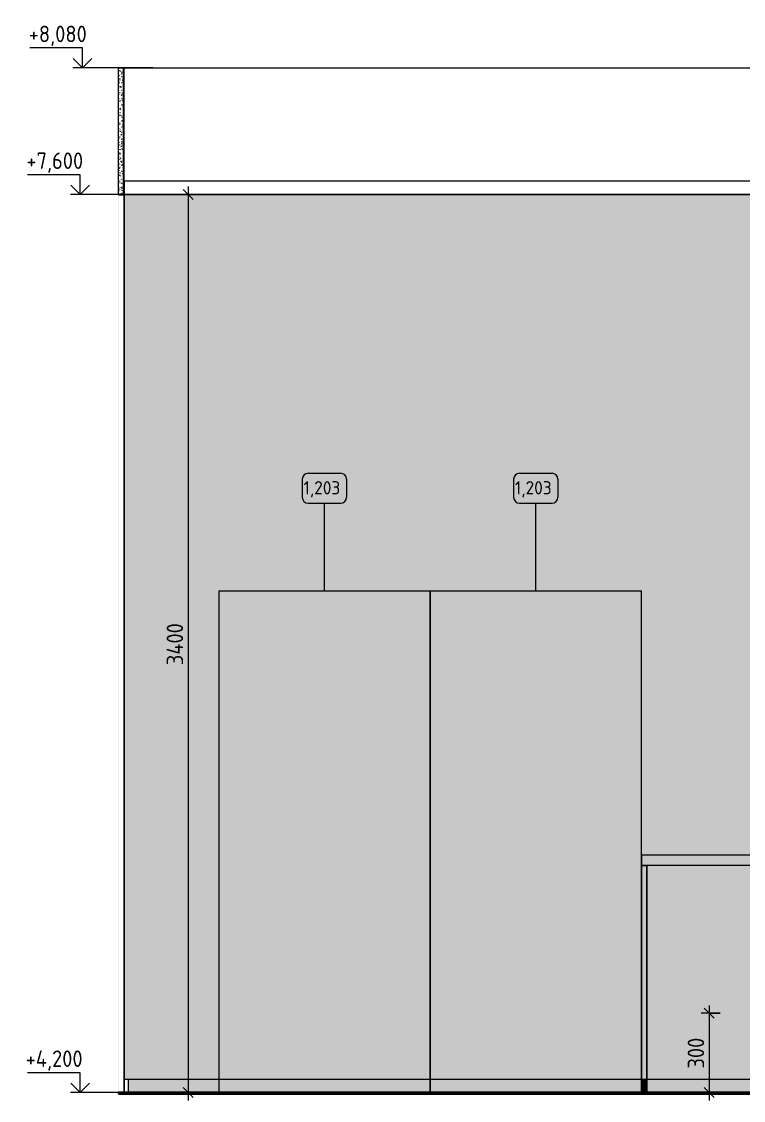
# Model space of a CAD drawing. Header units: millimetres. Extents: x 10189 to 74543, y -2532 to 10466.
# Drawn here: x 62307 to 65039, y 4170 to 8255 of the extents above; entities that cross this region are included whole.
import ezdxf

# ---------------------------------------------------------------- set-up
doc = ezdxf.new("R2010")
doc.units = ezdxf.units.MM
for name, color, linetype, lineweight in [('A-ANNO-DIMS', 7, 'Continuous', 9), ('A-ANNO-DIMS-25', 7, 'Continuous', 9), ('A-DETL', 7, 'Continuous', 9), ('A-FLOR', 7, 'Continuous', 9), ('A-GENM', 7, 'Continuous', 9), ('A-WALL', 7, 'Continuous', 9), ('A-WALL-PATT', 7, 'Continuous', 9), ('G-ANNO-DIMS', 7, 'Continuous', 9), ('G-ANNO-DIMS-1', 7, 'Continuous', 20), ('I-FURN-IDEN', 7, 'Continuous', 9), ('I-WALL', 7, 'Continuous', 9)]:
    doc.layers.add(name, color=color, linetype=linetype, lineweight=lineweight)
for name, color, linetype, lineweight, true_color in [('A-FLOR-FNSH-1', 7, 'Continuous', 30, 0x3c3c3c), ('A-WALL-4', 7, 'Continuous', 30, 0x3c3c3c), ('I-FURN-4', 7, 'Continuous', 9, 0xc0c0c0), ('I-FURN-6', 7, 'Continuous', 9, 0xacacac), ('I-FURN-9', 7, 'Continuous', 9, 0x9e9e9e), ('I-WALL-1', 7, 'Continuous', 9, 0x787878)]:
    doc.layers.add(name, color=color, linetype=linetype, lineweight=lineweight, true_color=true_color)
doc.layers.add('I-FURN-5', color=7, linetype='Continuous', lineweight=9, true_color=0x7f7f7f, transparency=0.7)
doc.styles.add('GOST Common_2', font='GOST_Common.ttf', dxfattribs={"height": 50})
doc.styles.add('ISOCPEUR_1', font='isocpeur.ttf', dxfattribs={"width": 0.9, "height": 62.5})
doc.dimstyles.new('ISO-2_5_0_9К_БОЛЬШОЙ_1', dxfattribs={"dimscale": 304.8, "dimtxt": 62.248823, "dimasz": 0.123031, "dimexe": 0.098425, "dimexo": 0.246063, "dimgap": 0, "dimtad": 1, "dimdec": 0, "dimrnd": 10, "dimzin": 0, "dimdsep": 46, "dimtxsty": 'ISOCPEUR_1', "dimblk1": 'OBLIQUE', "dimblk2": 'OBLIQUE', "dimsah": 1, "dimcen": 0.09, "dimdle": 0.098425, "dimazin": 0, "dimtfac": 1, "dimtdec": 4, "dimtix": 1, "dimtmove": 0, "dimatfit": 3, "dimfxl": 1, "dimtvp": 1, "dimtolj": 1, "dimtzin": 0, "dimarcsym": 2})

# ---------------------------------------------------------------- blocks, each defined once
blk = doc.blocks.new('Шкаф параметрический - 1_203-26219914-Развертка 2_02-2')
at = {"layer": 'I-FURN-5'}
for points in [[(-6869.2, 4250), (-6520.9, 4250), (-6520.9, 6100), (-7320.9, 6100), (-7320.9, 4250), (-6928.6, 4250)], [(-6928.6, 4200), (-6520.9, 4200), (-6520.9, 4250), (-7320.9, 4250), (-7320.9, 4200), (-6988, 4200)]]:
    blk.add_hatch(color=256, dxfattribs=at).paths.add_polyline_path(points)
at = {"layer": 'I-FURN-4'}
for p, q in [((-7320.9, 6100), (-6520.9, 6100)), ((-7320.9, 6100), (-7320.9, 4200)), ((-6520.9, 4200), (-6520.9, 6100))]:
    blk.add_line(p, q, dxfattribs=at)
at = {"layer": 'I-FURN-6'}
for p, q in [((-7320.9, 6100), (-6522.6, 6100)), ((-7319.1, 6100), (-6520.9, 6100))]:
    blk.add_line(p, q, dxfattribs=at)
blk = doc.blocks.new('Шкаф параметрический - 1_203-32432908-Развертка 2_02-2')
at = {"layer": 'I-FURN-5'}
for points in [[(-6520.9, 4250), (-5721, 4250), (-5720.9, 6100), (-6520.9, 6100), (-6520.9, 4255.4)], [(-6520.9, 4200), (-5721, 4200), (-5721, 4250), (-6520.9, 4250), (-6520.9, 4209.8)]]:
    blk.add_hatch(color=256, dxfattribs=at).paths.add_polyline_path(points)
at = {"layer": 'I-FURN-4'}
for p in [(-6520.9, 6100), (-5720.9, 5100)]:
    blk.add_line(p, (-5720.9, 6100), dxfattribs=at)
at = {"layer": 'I-FURN-6'}
for p, q in [((-6520.9, 6100), (-5722.7, 6100)), ((-6520.9, 6100), (-6520.9, 4200)), ((-6519, 6100), (-5720.9, 6100)), ((-5720.9, 4200), (-5720.9, 5100)), ((-6512.9, 4200), (-6520.9, 4200))]:
    blk.add_line(p, q, dxfattribs=at)
blk = doc.blocks.new('Стол базовый прямоугольный - 1_93-26220179-Развертка 2_02-2')
at = {"layer": 'I-FURN-5'}
for points in [[(-5444, 5060), (-4421, 5060), (-4421, 5100), (-5720.9, 5100), (-5720.9, 5060), (-5562.8, 5060)], [(-5701, 4250), (-5701, 5060), (-5720.9, 5060), (-5720.9, 4250)], [(-4421, 4250), (-4421, 5060), (-4441, 5060), (-4441, 4250)], [(-5701, 4200), (-5701, 4250), (-5720.9, 4250), (-5720.9, 4200)], [(-4441, 4200), (-4421, 4200), (-4421, 4250), (-4441, 4250)]]:
    blk.add_hatch(color=256, dxfattribs=at).paths.add_polyline_path(points)
at = {"layer": 'I-FURN-4'}
for p, q in [((-5721, 5100), (-4421, 5100)), ((-5721, 5100), (-5721, 5060)), ((-4421, 5100), (-4421, 5060)), ((-4421, 5060), (-5721, 5060)), ((-5721, 5060), (-5701, 5060)), ((-5721, 5060), (-5721, 4200)), ((-5701, 4200), (-5701, 5060)), ((-4441, 5060), (-4421, 5060)), ((-4441, 4200), (-4441, 5060)), ((-4421, 5060), (-4421, 4200))]:
    blk.add_line(p, q, dxfattribs=at)
at = {"layer": 'I-FURN-6'}
for p, q in [((-5721, 5060), (-5721, 4200)), ((-5701, 5060), (-5701, 4200)), ((-5701, 5060), (-5701, 4200)), ((-4441, 5060), (-4441, 4200)), ((-4441, 5060), (-4441, 4200))]:
    blk.add_line(p, q, dxfattribs=at)
at = {"layer": 'I-FURN-9'}
for p, q in [((-5701, 5060), (-5721, 5060)), ((-5721, 5060), (-5721, 4200)), ((-5720.9, 5060), (-5701, 5060)), ((-4441, 5060), (-4421, 5060)), ((-4421, 5060), (-4441, 5060)), ((-4421, 5060), (-4421, 4200)), ((-4421, 5060), (-4421, 4200)), ((-5701, 4200), (-5720.9, 4200))]:
    blk.add_line(p, q, dxfattribs=at)
blk = doc.blocks.new('Плинтус - Плинтус темный _ст_школа_-32861812-Развертка 2_02-2')
at = {"layer": 'A-GENM'}
for p, q in [((-7679, 4200), (-7679, 4250)), ((-7679, 4250), (-7664, 4250)), ((-7664, 4250), (-7664, 4200))]:
    blk.add_line(p, q, dxfattribs=at)
blk = doc.blocks.new('Плинтус - Плинтус темный _ст_школа_-32862001-Развертка 2_02-2')
at = {"layer": 'A-GENM'}
h = blk.add_hatch(color=256, dxfattribs=at)
h.paths.add_polyline_path([(-500, 4200), (-473.8, 4200), (-473.8, 4250), (-521, 4250), (-521, 4200)])
h.paths.add_polyline_path([(-7663.8, 4200), (-7320.9, 4200), (-7320.9, 4250), (-7663.8, 4250), (-7663.8, 4201.6)])
h.paths.add_polyline_path([(-5701, 4200), (-4441, 4200), (-4441, 4250), (-5701, 4250)])
h.paths.add_polyline_path([(-541, 4200), (-541, 4250), (-1801, 4250), (-1801, 4200), (-574.7, 4200)])
h.paths.add_polyline_path([(-1841, 4200), (-1841, 4250), (-3101, 4250), (-3101, 4200), (-1999.9, 4200)])
h.paths.add_polyline_path([(-4401, 4200), (-3141, 4200), (-3141, 4250), (-4401, 4250)])
for p, q in [((-7663.8, 4250), (-7320.9, 4250)), ((-7663.8, 4250), (-7663.8, 4200)), ((-7320.9, 4250), (-5721, 4250)), ((-5720.9, 4250), (-5701, 4250)), ((-5701, 4250), (-4441, 4250)), ((-4441, 4250), (-4401, 4250)), ((-4401, 4250), (-3141, 4250)), ((-3141, 4250), (-3101, 4250)), ((-3101, 4250), (-1841, 4250)), ((-1841, 4250), (-1801, 4250)), ((-1801, 4250), (-541, 4250)), ((-541, 4250), (-521, 4250)), ((-521, 4250), (-473.8, 4250)), ((-473.8, 4250), (-458.8, 4250)), ((-473.8, 4200), (-473.8, 4250)), ((-458.8, 4250), (-458.8, 4200)), ((-7320.9, 4200), (-7663.8, 4200)), ((-5721, 4200), (-7320.9, 4200)), ((-5701, 4200), (-5720.9, 4200)), ((-5681.6, 4200), (-5701, 4200))]:
    blk.add_line(p, q, dxfattribs=at)
blk = doc.blocks.new('Высотные отметки - Стрелка_Верх-17668718-Развертка 2_02-2')
at = {"layer": 'G-ANNO-DIMS'}
for p, q in [((-7836.2, 8155), (-8036.2, 8155)), ((-7836.2, 8080), (-7836.2, 8155)), ((-7798.3, 8080), (-7873.3, 8080))]:
    blk.add_line(p, q, dxfattribs=at)
at = {"layer": 'G-ANNO-DIMS-1'}
for q in [(-7871.6, 8115.4), (-7800.9, 8115.4)]:
    blk.add_line((-7836.2, 8080), q, dxfattribs=at)
blk = doc.blocks.new('DIMBLOCK69-Развертка 2_02-2')
at = {"layer": 'A-ANNO-DIMS-25'}
for p, q in [((62888.8, 7600), (62967.3, 7600)), ((62937.3, 7600), (62888.8, 7600)), ((62937.3, 7630), (62937.3, 4170)), ((62888.8, 4200), (62967.3, 4200)), ((62937.3, 4200), (62888.8, 4200))]:
    blk.add_line(p, q, dxfattribs=at)
at = {"layer": 'A-ANNO-DIMS-25', "lineweight": 20}
for p, q in [((62937.3, 7600), (62918.6, 7618.8)), ((62937.3, 7600), (62956.1, 7581.2)), ((62937.3, 4200), (62918.6, 4218.7)), ((62937.3, 4200), (62956.1, 4181.2))]:
    blk.add_line(p, q, dxfattribs=at)
at = {"layer": 'A-ANNO-DIMS-25', "color": 0, "insert": (62855.7, 5818), "char_height": 62.5, "width": 196.802, "attachment_point": 1, "rotation": 90, "line_spacing_factor": 1.149209, "style": 'ISOCPEUR_1'}
blk.add_mtext('3400', dxfattribs=at)
blk = doc.blocks.new('_Oblique')
at = {"color": 0, "linetype": 'ByBlock', "lineweight": -2}
blk.add_line((-0.5, -0.5), (0.5, 0.5), dxfattribs=at)
blk = doc.blocks.new('DIMBLOCK70-Развертка 2_02-2')
at = {"layer": 'A-ANNO-DIMS-25'}
for p, q in [((64950.7, 4500), (64879.4, 4500)), ((64909.4, 4530), (64909.4, 4170)), ((64909.4, 4500), (64950.7, 4500)), ((64860.9, 4200), (64939.4, 4200)), ((64909.4, 4200), (64860.9, 4200))]:
    blk.add_line(p, q, dxfattribs=at)
at = {"layer": 'A-ANNO-DIMS-25', "lineweight": 20}
for p, q in [((64909.4, 4500), (64890.7, 4518.7)), ((64909.4, 4500), (64928.2, 4481.2)), ((64909.4, 4200), (64890.7, 4218.7)), ((64909.4, 4200), (64928.2, 4181.2))]:
    blk.add_line(p, q, dxfattribs=at)
at = {"layer": 'A-ANNO-DIMS-25', "color": 0, "insert": (64827.8, 4290.7), "char_height": 62.5, "width": 142.215, "attachment_point": 1, "rotation": 90, "line_spacing_factor": 1.149209, "style": 'ISOCPEUR_1'}
blk.add_mtext('300', dxfattribs=at)
blk = doc.blocks.new('Марка_Мебель - В прямоуг_Balcon_Марка-25523697-Развертка 2_02-2')
at = {"layer": 'I-FURN-IDEN'}
for p, q in [((-6982.2, 6544.8), (-6859.5, 6544.8)), ((-7004.7, 6522.3), (-7004.7, 6453.3)), ((-6837, 6522.3), (-6837, 6453.5)), ((-6982.4, 6431), (-6859.5, 6431))]:
    blk.add_line(p, q, dxfattribs=at)
for centre, radius, start, end in [((-6982.2, 6522.3), 22.5, 90, 180), ((-6859.5, 6522.3), 22.5, 0, 90), ((-6982.4, 6453.3), 22.3, 180, 270), ((-6859.5, 6453.5), 22.5, 270, 0)]:
    blk.add_arc(centre, radius, start, end, dxfattribs=at)

msp = doc.modelspace()

# ---------------------------------------------------------------- hatches: boundary and pattern name
at = {"layer": 'A-WALL-PATT'}
h = msp.add_hatch(color=256, dxfattribs=at)
h.paths.add_polyline_path([(70036.6, 4200), (70232.8, 4200), (70232.8, 5000), (70223.8, 5000), (70223.8, 5004), (69893.9, 5004), (69893.9, 5020), (70223.8, 5020), (70223.8, 7500), (70232.8, 7500), (70232.8, 7600), (62694.8, 7600), (62695, 4250), (63053, 4250), (63053, 6100), (64653, 6100), (64653, 5100), (69852.8, 5100), (69852.8, 4250), (69915, 4250), (69915, 4200)])
h.paths.add_polyline_path([(64672.8, 4250), (65932.8, 4250), (65932.8, 5060), (64672.8, 5060), (64672.8, 4263.4)])
h.paths.add_polyline_path([(65972.8, 4250), (67232.8, 4250), (67232.8, 5060), (65972.8, 5060), (65972.8, 4435.6)])
h.paths.add_polyline_path([(67272.8, 4250), (68532.8, 4250), (68532.8, 5060), (67272.8, 5060), (67272.8, 4316.1)])
h.paths.add_polyline_path([(68572.8, 4250), (69832.8, 4250), (69832.8, 5060), (68572.8, 5060), (68572.8, 4437.5)])
h.paths.add_polyline_path([(69909.9, 4300), (69893.9, 4300), (69893.9, 4970), (69909.9, 4970), (69909.9, 4316.1)])
h.paths.add_polyline_path([(70055.8, 4330), (70037.8, 4330), (70037.8, 4347.5), (69991.8, 4347.5), (69991.8, 4330), (69973.8, 4330), (69973.8, 4830), (69991.8, 4830), (69991.8, 4812.5), (70037.8, 4812.5), (70037.8, 4830), (70055.8, 4830), (70055.8, 4812.5), (70119.8, 4812.5), (70119.8, 4830), (70137.8, 4830), (70137.8, 4330), (70119.8, 4330), (70119.8, 4347.5), (70055.8, 4347.5), (70055.8, 4346.4)])
h.paths.add_polyline_path([(70055.8, 4362.5), (70119.8, 4362.5), (70119.8, 4797.5), (70055.8, 4797.5), (70055.8, 4376.8)])
h.paths.add_polyline_path([(70036.6, 4362.5), (70037.8, 4362.5), (70037.8, 4797.5), (69991.8, 4797.5), (69991.8, 4362.5), (70006.9, 4362.5)])
h.paths.add_polyline_path([(65226.7, 4459), (65116.2, 4459), (65116.2, 4541), (65269.2, 4541), (65269.2, 4459), (65252.7, 4459)])
h.paths.add_polyline_path([(66212.7, 4459), (66196.2, 4459), (66196.2, 4541), (66349.2, 4541), (66349.2, 4459), (66236.2, 4459)])
h.paths.add_polyline_path([(68433.3, 4459), (68296.7, 4459), (68296.7, 4541), (68449.7, 4541), (68449.7, 4459)])
h.paths.add_polyline_path([(65812.7, 4459), (65676.2, 4459), (65676.2, 4541), (65829.2, 4541), (65829.2, 4459), (65820.5, 4459)])
h.paths.add_polyline_path([(69664.3, 4459), (69576.8, 4459), (69576.8, 4541), (69729.8, 4541), (69729.8, 4459), (69680.3, 4459)])
h.paths.add_polyline_path([(67889.7, 4459), (67736.7, 4459), (67736.7, 4541), (67889.7, 4541), (67889.7, 4467.9)])
h.paths.add_polyline_path([(69027.1, 4459), (69016.7, 4459), (69016.7, 4541), (69169.7, 4541), (69169.7, 4459), (69082.2, 4459)])
h.paths.add_polyline_path([(66830, 4459), (66756.2, 4459), (66756.2, 4541), (66909.2, 4541), (66909.2, 4459), (66859.7, 4459)])
h.paths.add_polyline_path([(69048.2, 4497.5), (69049.4, 4497.8), (69050.3, 4498.7), (69050.7, 4500), (69050.3, 4501.2), (69049.4, 4502.2), (69048.2, 4502.5), (69046.9, 4502.2), (69046, 4501.2), (69045.7, 4500), (69046, 4498.7), (69046.9, 4497.8), (69047.5, 4497.6)])
h.paths.add_polyline_path([(65707.7, 4497.5), (65708.9, 4497.8), (65709.8, 4498.7), (65710.2, 4500), (65709.8, 4501.2), (65708.9, 4502.2), (65707.7, 4502.5), (65706.4, 4502.2), (65705.5, 4501.2), (65705.2, 4500), (65705.5, 4498.7), (65706.4, 4497.8), (65707, 4497.6)])
h.paths.add_polyline_path([(67839.2, 4497.5), (67840.4, 4497.8), (67841.3, 4498.7), (67841.7, 4500), (67841.3, 4501.2), (67840.4, 4502.2), (67839.2, 4502.5), (67837.9, 4502.2), (67837, 4501.2), (67836.7, 4500), (67837, 4498.7), (67837.9, 4497.8), (67838.5, 4497.6)])
h.paths.add_polyline_path([(66298.7, 4497.5), (66300, 4497.8), (66300.9, 4498.7), (66301.2, 4500), (66300.9, 4501.2), (66300, 4502.2), (66298.7, 4502.5), (66297.5, 4502.2), (66296.6, 4501.2), (66296.2, 4500), (66296.6, 4498.7), (66297.5, 4497.8), (66298.1, 4497.6)])
h.paths.add_polyline_path([(65778.7, 4497.5), (65779.9, 4497.8), (65780.8, 4498.7), (65781.2, 4500), (65780.8, 4501.2), (65779.9, 4502.2), (65778.7, 4502.5), (65777.4, 4502.2), (65776.5, 4501.2), (65776.2, 4500), (65776.5, 4498.7), (65777.4, 4497.8), (65778, 4497.6)])
h.paths.add_polyline_path([(67768.2, 4497.5), (67769.4, 4497.8), (67770.3, 4498.7), (67770.7, 4500), (67770.3, 4501.2), (67769.4, 4502.2), (67768.2, 4502.5), (67766.9, 4502.2), (67766, 4501.2), (67765.7, 4500), (67766, 4498.7), (67766.9, 4497.8), (67767.5, 4497.6)])
h.paths.add_polyline_path([(68328.2, 4497.5), (68329.4, 4497.8), (68330.3, 4498.7), (68330.7, 4500), (68330.3, 4501.2), (68329.4, 4502.2), (68328.2, 4502.5), (68326.9, 4502.2), (68326, 4501.2), (68325.7, 4500), (68326, 4498.7), (68326.9, 4497.8), (68327.5, 4497.6)])
h.paths.add_polyline_path([(66787.7, 4497.5), (66789, 4497.8), (66789.9, 4498.7), (66790.2, 4500), (66789.9, 4501.2), (66789, 4502.2), (66787.7, 4502.5), (66786.5, 4502.2), (66785.6, 4501.2), (66785.2, 4500), (66785.6, 4498.7), (66786.5, 4497.8), (66787.1, 4497.6)])
h.paths.add_polyline_path([(69119.2, 4497.5), (69120.4, 4497.8), (69121.3, 4498.7), (69121.7, 4500), (69121.3, 4501.2), (69120.4, 4502.2), (69119.2, 4502.5), (69117.9, 4502.2), (69117, 4501.2), (69116.7, 4500), (69117, 4498.7), (69117.9, 4497.8), (69118.5, 4497.6)])
h.paths.add_polyline_path([(69608.3, 4497.5), (69609.5, 4497.8), (69610.5, 4498.7), (69610.8, 4500), (69610.5, 4501.2), (69609.5, 4502.2), (69608.3, 4502.5), (69607, 4502.2), (69606.1, 4501.2), (69605.8, 4500), (69606.1, 4498.7), (69607, 4497.8), (69607.7, 4497.6)])
h.paths.add_polyline_path([(65147.7, 4497.5), (65148.9, 4497.8), (65149.8, 4498.7), (65150.2, 4500), (65149.8, 4501.2), (65148.9, 4502.2), (65147.7, 4502.5), (65146.4, 4502.2), (65145.5, 4501.2), (65145.2, 4500), (65145.5, 4498.7), (65146.4, 4497.8), (65147, 4497.6)])
h.paths.add_polyline_path([(68399.2, 4497.5), (68400.4, 4497.8), (68401.3, 4498.7), (68401.7, 4500), (68401.3, 4501.2), (68400.4, 4502.2), (68399.2, 4502.5), (68397.9, 4502.2), (68397, 4501.2), (68396.7, 4500), (68397, 4498.7), (68397.9, 4497.8), (68398.5, 4497.6)])
h.paths.add_polyline_path([(66227.7, 4497.5), (66229, 4497.8), (66229.9, 4498.7), (66230.2, 4500), (66229.9, 4501.2), (66229, 4502.2), (66227.7, 4502.5), (66226.5, 4502.2), (66225.6, 4501.2), (66225.2, 4500), (66225.6, 4498.7), (66226.5, 4497.8), (66227.1, 4497.6)])
h.paths.add_polyline_path([(69679.3, 4497.5), (69680.5, 4497.8), (69681.5, 4498.7), (69681.8, 4500), (69681.5, 4501.2), (69680.3, 4502.3), (69679.3, 4502.5), (69678, 4502.2), (69677.1, 4501.2), (69676.8, 4500), (69677.1, 4498.7), (69678, 4497.8), (69678.7, 4497.6)])
h.paths.add_polyline_path([(65218.7, 4497.5), (65219.9, 4497.8), (65220.8, 4498.7), (65221.2, 4500), (65220.8, 4501.2), (65219.9, 4502.2), (65218.7, 4502.5), (65217.4, 4502.2), (65216.5, 4501.2), (65216.2, 4500), (65216.5, 4498.7), (65217.4, 4497.8), (65218, 4497.6)])
h.paths.add_polyline_path([(66858.7, 4497.5), (66860, 4497.8), (66860.9, 4498.7), (66861.2, 4500), (66860.9, 4501.2), (66860, 4502.2), (66858.7, 4502.5), (66857.5, 4502.2), (66856.6, 4501.2), (66856.2, 4500), (66856.6, 4498.7), (66857.5, 4497.8), (66858.1, 4497.6)])
h.paths.add_polyline_path([(69138.2, 4497.5), (69139.4, 4497.8), (69140.3, 4498.7), (69140.7, 4500), (69140.3, 4501.2), (69139.4, 4502.2), (69138.2, 4502.5), (69136.9, 4502.2), (69136, 4501.2), (69135.7, 4500), (69136, 4498.7), (69136.9, 4497.8), (69137.5, 4497.6)])
h.paths.add_polyline_path([(65166.7, 4497.5), (65167.9, 4497.8), (65168.8, 4498.7), (65169.2, 4500), (65168.8, 4501.2), (65167.9, 4502.2), (65166.7, 4502.5), (65165.4, 4502.2), (65164.5, 4501.2), (65164.2, 4500), (65164.5, 4498.7), (65165.4, 4497.8), (65166, 4497.6)])
h.paths.add_polyline_path([(66246.7, 4497.5), (66248, 4497.8), (66248.9, 4498.7), (66249.2, 4500), (66248.9, 4501.2), (66248, 4502.2), (66246.7, 4502.5), (66245.5, 4502.2), (66244.6, 4501.2), (66244.2, 4500), (66244.6, 4498.7), (66245.5, 4497.8), (66246.1, 4497.6)])
h.paths.add_polyline_path([(69698.3, 4497.5), (69699.5, 4497.8), (69700.5, 4498.7), (69700.8, 4500), (69700.5, 4501.2), (69699.5, 4502.2), (69698.3, 4502.5), (69697, 4502.2), (69696.1, 4501.2), (69695.8, 4500), (69696.1, 4498.7), (69697, 4497.8), (69697.7, 4497.6)])
h.paths.add_polyline_path([(69627.3, 4497.5), (69628.5, 4497.8), (69629.5, 4498.7), (69629.8, 4500), (69629.5, 4501.2), (69628.5, 4502.2), (69627.3, 4502.5), (69626, 4502.2), (69625.1, 4501.2), (69624.8, 4500), (69625.1, 4498.7), (69626, 4497.8), (69626.7, 4497.6)])
h.paths.add_polyline_path([(66806.7, 4497.5), (66808, 4497.8), (66808.9, 4498.7), (66809.2, 4500), (66808.9, 4501.2), (66808, 4502.2), (66806.7, 4502.5), (66805.5, 4502.2), (66804.6, 4501.2), (66804.2, 4500), (66804.6, 4498.7), (66805.5, 4497.8), (66806.1, 4497.6)])
h.paths.add_polyline_path([(67787.2, 4497.5), (67788.4, 4497.8), (67789.3, 4498.7), (67789.7, 4500), (67789.3, 4501.2), (67788.4, 4502.2), (67787.2, 4502.5), (67785.9, 4502.2), (67785, 4501.2), (67784.7, 4500), (67785, 4498.7), (67785.9, 4497.8), (67786.5, 4497.6)])
h.paths.add_polyline_path([(66317.7, 4497.5), (66319, 4497.8), (66319.9, 4498.7), (66320.2, 4500), (66319.9, 4501.2), (66319, 4502.2), (66317.7, 4502.5), (66316.5, 4502.2), (66315.6, 4501.2), (66315.2, 4500), (66315.6, 4498.7), (66316.5, 4497.8), (66317.1, 4497.6)])
h.paths.add_polyline_path([(66877.7, 4497.5), (66879, 4497.8), (66879.9, 4498.7), (66880.2, 4500), (66879.9, 4501.2), (66879, 4502.2), (66877.7, 4502.5), (66876.5, 4502.2), (66875.6, 4501.2), (66875.2, 4500), (66875.6, 4498.7), (66876.5, 4497.8), (66877.1, 4497.6)])
h.paths.add_polyline_path([(67858.2, 4497.5), (67859.4, 4497.8), (67860.3, 4498.7), (67860.7, 4500), (67860.3, 4501.2), (67859.4, 4502.2), (67858.2, 4502.5), (67856.9, 4502.2), (67856, 4501.2), (67855.7, 4500), (67856, 4498.7), (67856.9, 4497.8), (67857.5, 4497.6)])
h.paths.add_polyline_path([(65797.7, 4497.5), (65798.9, 4497.8), (65799.8, 4498.7), (65800.2, 4500), (65799.8, 4501.2), (65798.9, 4502.2), (65797.7, 4502.5), (65796.4, 4502.2), (65795.5, 4501.2), (65795.2, 4500), (65795.5, 4498.7), (65796.4, 4497.8), (65797, 4497.6)])
h.paths.add_polyline_path([(69067.2, 4497.5), (69068.4, 4497.8), (69069.3, 4498.7), (69069.7, 4500), (69069.3, 4501.2), (69068.4, 4502.2), (69067.2, 4502.5), (69065.9, 4502.2), (69065, 4501.2), (69064.7, 4500), (69065, 4498.7), (69065.9, 4497.8), (69066.5, 4497.6)])
h.paths.add_polyline_path([(68347.2, 4497.5), (68348.4, 4497.8), (68349.3, 4498.7), (68349.7, 4500), (68349.3, 4501.2), (68348.4, 4502.2), (68347.2, 4502.5), (68345.9, 4502.2), (68345, 4501.2), (68344.7, 4500), (68345, 4498.7), (68345.9, 4497.8), (68346.5, 4497.6)])
h.paths.add_polyline_path([(65726.7, 4497.5), (65727.9, 4497.8), (65728.8, 4498.7), (65729.2, 4500), (65728.8, 4501.2), (65727.9, 4502.2), (65726.7, 4502.5), (65725.4, 4502.2), (65724.5, 4501.2), (65724.2, 4500), (65724.5, 4498.7), (65725.4, 4497.8), (65726, 4497.6)])
h.paths.add_polyline_path([(65237.7, 4497.5), (65238.9, 4497.8), (65239.8, 4498.7), (65240.2, 4500), (65239.8, 4501.2), (65238.9, 4502.2), (65237.7, 4502.5), (65236.4, 4502.2), (65235.5, 4501.2), (65235.2, 4500), (65235.5, 4498.7), (65236.4, 4497.8), (65237, 4497.6)])
h.paths.add_polyline_path([(68418.2, 4497.5), (68419.4, 4497.8), (68420.3, 4498.7), (68420.7, 4500), (68420.3, 4501.2), (68419.4, 4502.2), (68418.2, 4502.5), (68416.9, 4502.2), (68416, 4501.2), (68415.7, 4500), (68416, 4498.7), (68416.9, 4497.8), (68417.5, 4497.6)])
h.paths.add_polyline_path([(70233.8, 7600), (70233.8, 8080), (69852.8, 8080), (69852.8, 7650), (70232.8, 7650), (70232.8, 7600)])
at = {"layer": 'I-WALL'}
for points in [[(62673.3, 4200), (62673.8, 4200), (62673.8, 7600), (62673.3, 7600), (62673.3, 4680.3)], [(62693.8, 4200), (62694.8, 4200.1), (62694.8, 7600), (62693.8, 7600), (62693.8, 4680.3)]]:
    msp.add_hatch(color=256, dxfattribs=at).paths.add_polyline_path(points)
at = {"layer": 'I-WALL-1'}
h = msp.add_hatch(dxfattribs=at)
h.set_pattern_fill('FP_23', color=256, style=0, pattern_type=2)
h.set_pattern_definition([(0, (70373.808, 0), (30.48, 7.62), [2.515, -20.345, 2.515, -20.345, -121.92]), (0, (70373.808, 0), (30.48, 7.62), [-45.72, 2.515, -43.205, 2.515, -20.345, -53.34]), (0, (70373.808, 0), (30.48, 7.62), [-114.3, 2.515, -12.725, 2.515, -35.585]), (120, (70385.238, 3.81), (-21.8391136, 22.5864543), [2.515, -20.345, 2.515, -20.345, -121.92]), (120, (70385.238, 3.81), (-21.8391136, 22.5864543), [-45.72, 2.515, -43.205, 2.515, -20.345, -53.34]), (120, (70385.238, 3.81), (-21.8391136, 22.5864543), [-114.3, 2.515, -12.725, 2.515, -35.585]), (240, (70389.048, 19.05), (-8.6408864, -30.2064543), [2.515, -20.345, 2.515, -20.345, -121.92]), (240, (70389.048, 19.05), (-8.6408864, -30.2064543), [-45.72, 2.515, -43.205, 2.515, -20.345, -53.34]), (240, (70389.048, 19.05), (-8.6408864, -30.2064543), [-114.3, 2.515, -12.725, 2.515, -35.585])])
h.paths.add_polyline_path([(62673.8, 7600), (62693.8, 7600), (62693.8, 8080), (62673.8, 8080)])

# ---------------------------------------------------------------- linework, layer by layer
at = {"layer": 'A-DETL'}
for p, q in [((62694.8, 7650), (62694.8, 7600)), ((69853.8, 7650), (62694.8, 7650)), ((62694.8, 7600), (69853.8, 7600))]:
    msp.add_line(p, q, dxfattribs=at)
at = {"layer": 'A-FLOR'}
msp.add_line((62673.3, 8080), (70253.8, 8080), dxfattribs=at)
at = {"layer": 'A-FLOR-FNSH-1'}
for p, q in [((70273.8, 4200), (62673.3, 4200)), ((62673.3, 4195), (70273.8, 4195))]:
    msp.add_line(p, q, dxfattribs=at)
at = {"layer": 'A-WALL'}
msp.add_line((62673.8, 7600), (62673.8, 8080.1), dxfattribs=at)
at = {"layer": 'A-WALL-4'}
for p, q in [((62693.8, 7600), (62693.8, 8080.1)), ((62673.8, 7600), (62693.8, 7600))]:
    msp.add_line(p, q, dxfattribs=at)
at = {"layer": 'G-ANNO-DIMS'}
for p, q in [((62540.9, 8080), (62537.6, 8080)), ((62803.1, 8080), (62540.9, 8080)), ((62899.4, 7600), (62528.9, 7600)), ((62844.2, 4200), (62528.9, 4200))]:
    msp.add_line(p, q, dxfattribs=at)
at = {"layer": 'I-FURN-IDEN'}
for p, q in [((63453, 6100), (63453, 6431)), ((64253, 6100), (64253, 6431))]:
    msp.add_line(p, q, dxfattribs=at)
at = {"layer": 'I-WALL'}
for p, q in [((62673.3, 7600), (62673.8, 7600)), ((62693.8, 7600), (62693.8, 4200)), ((69852.8, 7600), (62693.8, 7600)), ((62694.8, 7600), (62694.8, 4200)), ((62673.8, 4194.7), (62673.8, 4200))]:
    msp.add_line(p, q, dxfattribs=at)

# ---------------------------------------------------------------- block references
at = {"layer": 'A-GENM'}
for name in ['Плинтус - Плинтус темный _ст_школа_-32861812-Развертка 2_02-2', 'Плинтус - Плинтус темный _ст_школа_-32862001-Развертка 2_02-2']:
    msp.add_blockref(name, (70373.8, 0), dxfattribs=at)
at = {"layer": 'G-ANNO-DIMS'}
for p in [(70373.8, 0), (70365.1, -480), (70365.1, -3880)]:
    msp.add_blockref('Высотные отметки - Стрелка_Верх-17668718-Развертка 2_02-2', p, dxfattribs=at)
at = {"layer": 'I-FURN-4'}
msp.add_blockref('Шкаф параметрический - 1_203-26219914-Развертка 2_02-2', (70373.8, 0), dxfattribs=at)
at = {"layer": 'I-FURN-6'}
for name in ['Шкаф параметрический - 1_203-32432908-Развертка 2_02-2', 'Стол базовый прямоугольный - 1_93-26220179-Развертка 2_02-2']:
    msp.add_blockref(name, (70373.8, 0), dxfattribs=at)
at = {"layer": 'I-FURN-IDEN'}
for p in [(70373.8, 0), (71173.8, 0)]:
    msp.add_blockref('Марка_Мебель - В прямоуг_Balcon_Марка-25523697-Развертка 2_02-2', p, dxfattribs=at)

# ---------------------------------------------------------------- texts
at = {"layer": 'I-FURN-IDEN', "char_height": 50, "width": 182.384, "attachment_point": 1, "style": 'GOST Common_2'}
for insert in [(63374.1, 6514.7), (64174.1, 6514.7)]:
    msp.add_mtext('1,203', dxfattribs=dict(at, insert=insert))

# ---------------------------------------------------------------- dimensions: what is measured, and where the dimension line sits
at = {"layer": 'A-ANNO-DIMS'}
for base, p1, p2, override, picture, middle in [((62937.3, 4200), (62963.8, 7600), (62963.8, 4200), {"dimpost": '<>', "dimfxl": 3400}, 'DIMBLOCK69-Развертка 2_02-2', (62906.1, 5900)), ((64909.4, 4200), (65025.7, 4500), (64935.9, 4200), {"dimpost": '<>', "dimfxl": 313.13318}, 'DIMBLOCK70-Развертка 2_02-2', (64878.2, 4350))]:
    dim = msp.add_linear_dim(base=base, p1=p1, p2=p2, angle=90, dimstyle='ISO-2_5_0_9К_БОЛЬШОЙ_1', override=override, dxfattribs=at)
    dim.commit()
    dim.dimension.update_dxf_attribs({"geometry": picture, "text_midpoint": middle})

# ---------------------------------------------------------------- next in the draw order: texts
at = {"layer": 'G-ANNO-DIMS', "char_height": 62.5, "attachment_point": 1, "line_spacing_factor": 1.149209, "style": 'ISOCPEUR_1', "bg_fill": 3, "box_fill_scale": 1.25, "bg_fill_color": 256, "bg_fill_true_color": 13158600, "bg_fill_transparency": 0}
for s, insert, width in [('+8,080', (62334, 8239.2), 254.705), ('+7,600', (62325.2, 7759.2), 254.705), ('+4,200', (62322.4, 4359.2), 261.428)]:
    msp.add_mtext(s, dxfattribs=dict(at, insert=insert, width=width))

doc.saveas('drawing.dxf')
